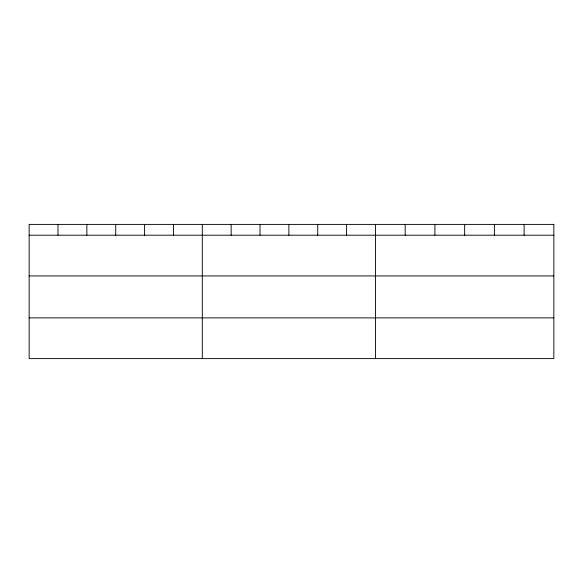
<?xml version="1.0" encoding="UTF-8"?>
<svg xmlns="http://www.w3.org/2000/svg" width="583" height="583" viewBox="0 0 583 583"><rect width="100%" height="100%" fill="white"/><g stroke="black" fill="none" stroke-linecap="round" stroke-linejoin="round"><path stroke-width="0.87" d="M29.15 235.204L553.85 235.204M29.15 275.927L553.85 275.927M29.15 317.881L553.85 317.881M524.117 224.397L524.117 235.204M494.384 224.397L494.384 235.204M464.651 224.397L464.651 235.204M434.918 224.397L434.918 235.204M405.185 224.397L405.185 235.204M375.452 224.397L375.452 358.603M346.594 224.397L346.594 235.204M317.735 224.397L317.735 235.204M288.876 224.397L288.876 235.204M260.018 224.397L260.018 235.204M231.16 224.397L231.16 235.204M202.301 224.397L202.301 358.603M173.442 224.397L173.442 235.204M144.584 224.397L144.584 235.204M115.726 224.397L115.726 235.204M86.867 224.397L86.867 235.204M58.008 224.397L58.008 235.204M553.85 224.397L29.15 224.397L29.15 358.603L553.85 358.603L553.85 224.397"/></g></svg>
